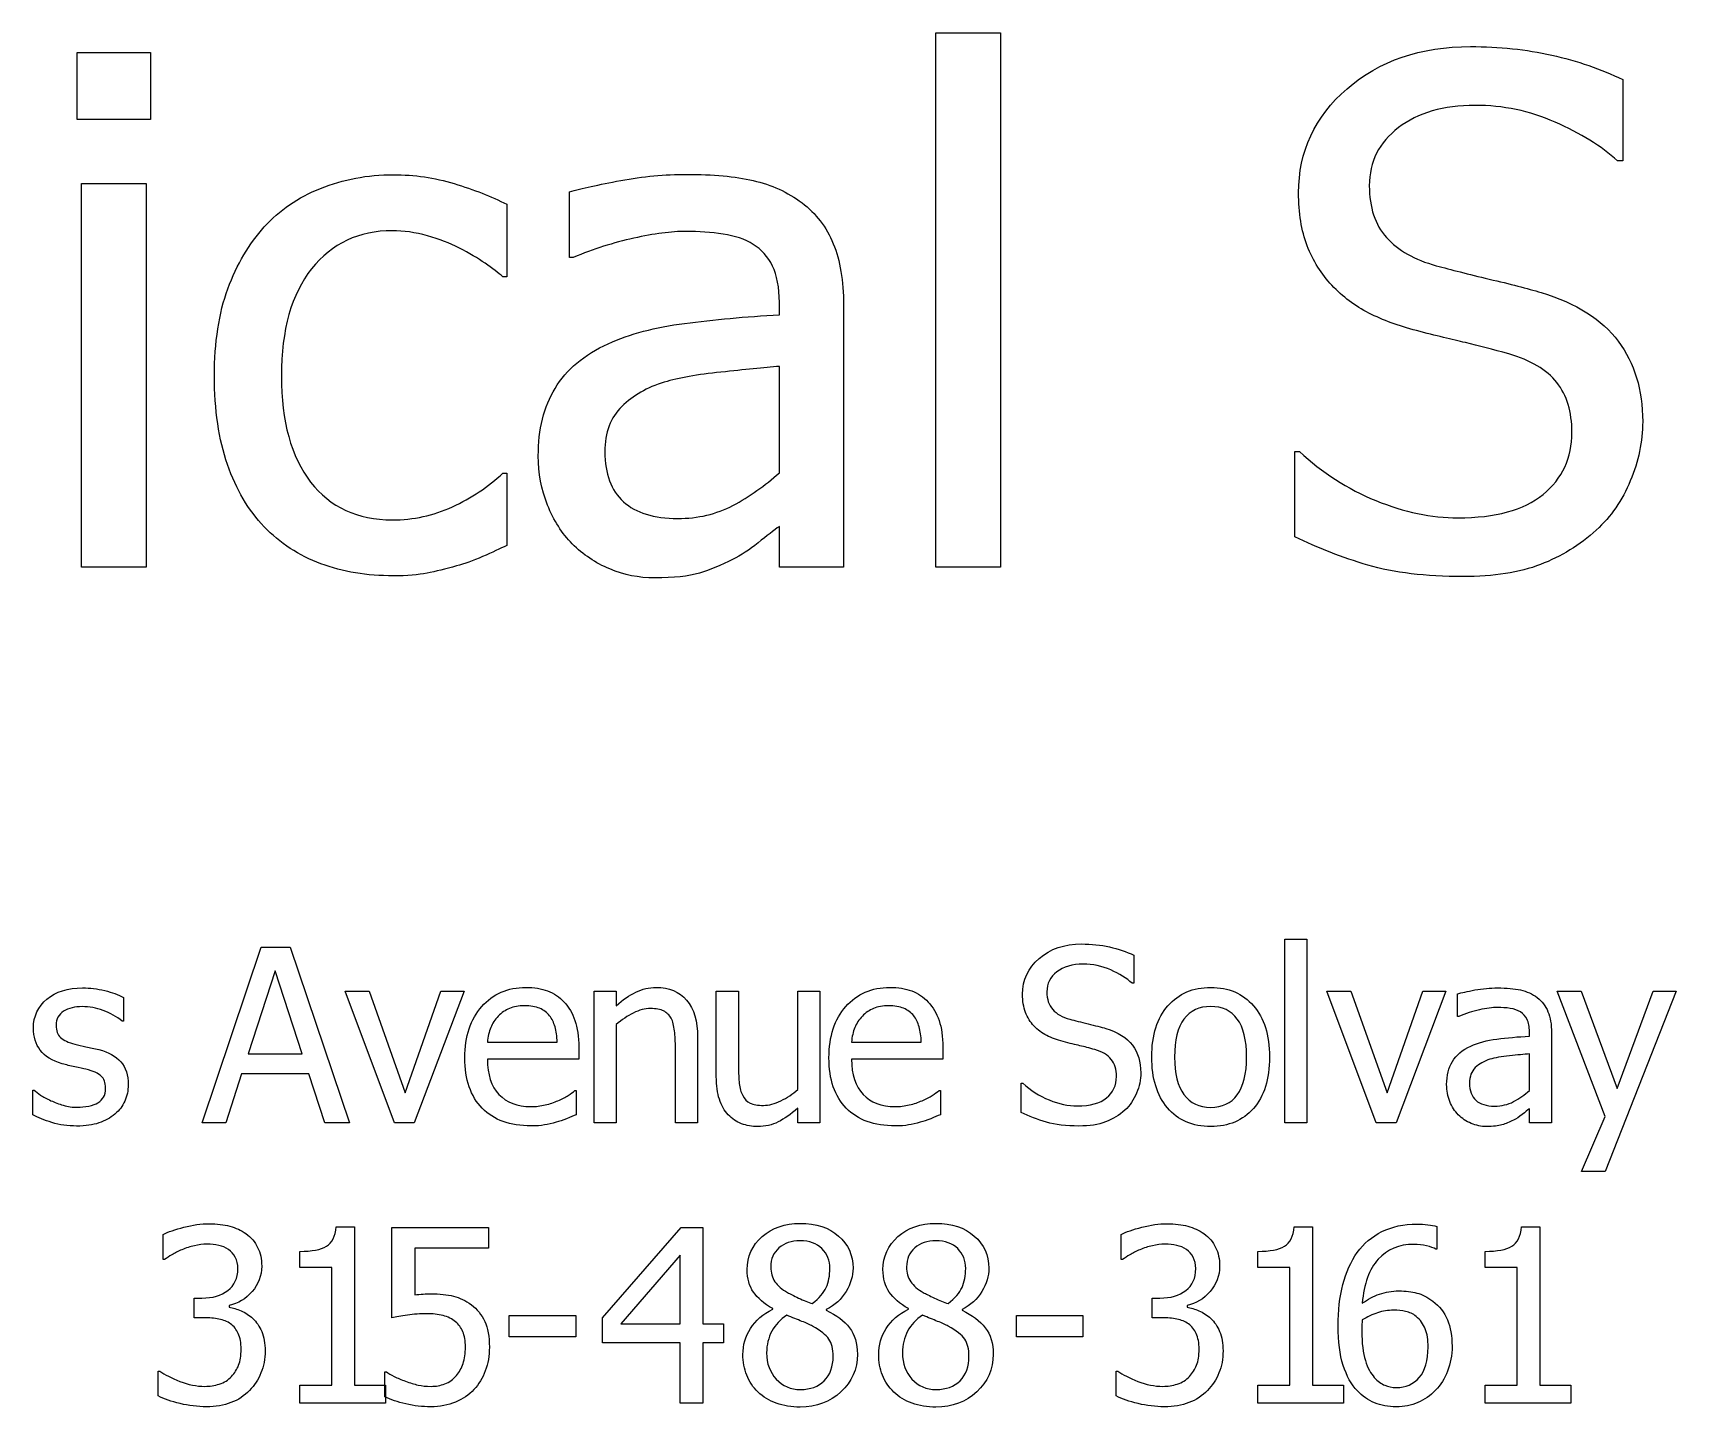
# Model space of a CAD drawing. Extents: x 0 to 436, y 0 to 122.
# Drawn here: x 181.9 to 256.7, y 0.9 to 63.5 of the extents above; entities that cross this region are included whole.
import ezdxf

# ---------------------------------------------------------------- set-up
doc = ezdxf.new("R2010")
doc.units = 0
doc.layers.get('0').update_dxf_attribs({"linetype": 'CONTINUOUS'})

msp = doc.modelspace()

# ---------------------------------------------------------------- linework, layer by layer
at = {"color": 1}
for points in [[(225.94475, 39.147454), (223.00725, 39.147454), (223.00725, 63.459953), (225.94475, 63.459953)], [(187.272871, 59.522453), (183.929121, 59.522453), (183.929121, 62.569328), (187.272871, 62.569328)], [(187.069751, 39.147454), (184.132251, 39.147454), (184.132251, 56.600579), (187.069751, 56.600579)], [(215.88225, 43.444329)], [(198.319751, 38.756829)], [(246.976, 38.725579)]]:
    msp.add_lwpolyline(points, close=True, dxfattribs=at)
for points in [[(254.257249, 61.334953), (254.257249, 57.631829), (254.022869, 57.631829)], [(206.507251, 53.241204), (206.335371, 53.241204), (206.335371, 56.225579)], [(203.476001, 55.663079), (203.476001, 52.366204), (203.304121, 52.366204)], [(215.88225, 50.631829), (215.88225, 51.194329)], [(218.80412, 51.084954), (218.80412, 39.147454), (215.88225, 39.147454), (215.88225, 41.006829)], [(215.88225, 43.444329), (215.88225, 48.288079)], [(239.33537, 40.538079), (239.33537, 44.413079), (239.55412, 44.413079)], [(203.304121, 43.428704), (203.476001, 43.428704), (203.476001, 40.131829)]]:
    msp.add_lwpolyline(points, dxfattribs=at)
at = {"color": 7}
for points in [[(189.616986, 13.870401), (192.31205, 21.864323), (193.622001, 21.864323), (196.317065, 13.870401), (195.195016, 13.870401), (194.470248, 16.10376), (191.415485, 16.10376), (190.690717, 13.870401)], [(239.88816, 13.870401), (238.878847, 13.870401), (238.878847, 22.224023), (239.88816, 22.224023)], [(194.174972, 17.011062), (192.940182, 20.779856), (191.710761, 17.011062)], [(201.534267, 19.867185), (199.274065, 13.870401), (198.366762, 13.870401), (196.122665, 19.867185), (197.212502, 19.867185), (198.85531, 15.239407), (200.482011, 19.867185)], [(246.209497, 19.867185), (243.949297, 13.870401), (243.041992, 13.870401), (240.797895, 19.867185), (241.887735, 19.867185), (243.530542, 15.239407), (245.157247, 19.867185)], [(256.685722, 19.867185), (253.459162, 11.658516), (252.380062, 11.658516), (253.453792, 14.160308), (251.274119, 19.867185), (252.363952, 19.867185), (254.001389, 15.42731), (255.633464, 19.867185)], [(237.143302, 16.866109)], [(238.18482, 16.866109)], [(250.012529, 15.34678)], [(183.909255, 13.725447)], [(204.591051, 13.730816)], [(221.157255, 13.730816)], [(229.513515, 13.725447)], [(213.345496, 3.869151), (212.395245, 3.869151), (212.395245, 1.120401), (211.364463, 1.120401), (211.364463, 3.869151), (207.831891, 3.869151), (207.831891, 4.996568), (211.407413, 9.114324), (212.395245, 9.114324), (212.395245, 4.728135), (213.345496, 4.728135)], [(189.84778, 8.351975)], [(233.434458, 8.351975)], [(211.364463, 4.728135), (211.364463, 7.852691), (208.6694, 4.728135)], [(218.182046, 7.251402)], [(224.359987, 7.251402)], [(206.621116, 4.132215), (203.593196, 4.132215), (203.593196, 5.103941), (206.621116, 5.103941)], [(229.695049, 4.132215), (226.66713, 4.132215), (226.66713, 5.103941), (229.695049, 5.103941)], [(202.689544, 3.665142)], [(218.332368, 3.246387)], [(224.510309, 3.246387)], [(245.401108, 3.67051)], [(246.490975, 3.713461)], [(216.829146, 0.937867)], [(223.007087, 0.937867)]]:
    msp.add_lwpolyline(points, close=True, dxfattribs=at)
for points in [[(232.015312, 21.493886), (232.015312, 20.221516), (231.934777, 20.221516)], [(186.035239, 19.577278), (186.035239, 18.498179), (185.981554, 18.498179)], [(208.459993, 18.347856), (208.459993, 13.870401), (207.450687, 13.870401), (207.450687, 19.867185), (208.459993, 19.867185), (208.459993, 19.201472)], [(213.014108, 15.974912), (213.014108, 19.867185), (214.023413, 19.867185), (214.023413, 16.452722)], [(216.718515, 15.389729), (216.718515, 19.867185), (217.72782, 19.867185), (217.727783, 13.870401)], [(246.791332, 18.712925), (246.732307, 18.712925), (246.732307, 19.738338)], [(250.012529, 17.81636), (250.012529, 18.009631)], [(251.016494, 17.972051), (251.016494, 13.870401), (250.012559, 13.870401), (250.012529, 14.50927)], [(202.59928, 17.53719), (205.772154, 17.53719)], [(206.754618, 17.311707), (206.754618, 16.764104), (202.59928, 16.764104)], [(212.164388, 13.870401), (211.155083, 13.870401), (211.155083, 17.284863)], [(212.164365, 17.762673), (212.164388, 13.870401)], [(219.16551, 17.53719), (222.338385, 17.53719)], [(223.320848, 17.311707), (223.320848, 16.764104), (219.16551, 16.764104)], [(250.012529, 15.34678), (250.012529, 17.011062)], [(181.917485, 14.2301), (181.917485, 15.362886), (181.97117, 15.362886)], [(206.582821, 15.336043), (206.641876, 15.336043), (206.641876, 14.235469)], [(223.149053, 15.336043), (223.208078, 15.336043), (223.208078, 14.235469)], [(226.888245, 14.348211), (226.888245, 15.679636), (226.96341, 15.679636)], [(217.727783, 13.870401), (216.718478, 13.870401), (216.718478, 14.536113)], [(195.715136, 9.141167), (196.547277, 9.141167), (196.547277, 1.936436), (197.964602, 1.936436), (197.964602, 1.120401)], [(198.255038, 4.996568), (198.255038, 9.114324), (202.641226, 9.114324), (202.641226, 8.17481), (199.291188, 8.17481), (199.291188, 6.048824)], [(239.301815, 9.141167), (240.133956, 9.141167), (240.133956, 1.936436), (241.55128, 1.936436), (241.55128, 1.120401)], [(245.798416, 9.151905), (245.798416, 8.126493), (245.750101, 8.126493)], [(249.646129, 9.141167), (250.47827, 9.141167), (250.47827, 1.936436), (251.895594, 1.936436), (251.895594, 1.120401)], [(187.909696, 7.65405), (187.845273, 7.65405), (187.845273, 8.786836)], [(231.496375, 7.65405), (231.43195, 7.65405), (231.43195, 8.786836)], [(197.964602, 1.120401), (194.06696, 1.120401), (194.06696, 1.936436), (195.516496, 1.936436), (195.516496, 7.294351), (194.06696, 7.294351), (194.06696, 8.024488)], [(241.55128, 1.120401), (237.653639, 1.120401), (237.653639, 1.936436), (239.103174, 1.936436), (239.103174, 7.294351), (237.653639, 7.294351), (237.653639, 8.024488)], [(251.895594, 1.120401), (247.997953, 1.120401), (247.997953, 1.936436), (249.447489, 1.936436), (249.447489, 7.294351), (247.997953, 7.294351), (247.997953, 8.024488)], [(189.713564, 5.007305), (189.257228, 5.007305), (189.257228, 5.898501), (189.611559, 5.898501)], [(190.851718, 5.560276), (190.851718, 5.485115)], [(215.578249, 5.388479), (215.578249, 5.420691)], [(218.015618, 5.377742), (218.015618, 5.34553)], [(221.756191, 5.388479), (221.756191, 5.420691)], [(224.193559, 5.377742), (224.193559, 5.34553)], [(233.300242, 5.007305), (232.843906, 5.007305), (232.843906, 5.898501), (233.198237, 5.898501)], [(234.438396, 5.560276), (234.438396, 5.485115)], [(187.625158, 1.447888), (187.625158, 2.580674), (187.700319, 2.580674)], [(197.92755, 1.410308), (197.92755, 2.543094), (198.002711, 2.543094)], [(231.211836, 1.447888), (231.211836, 2.580674), (231.286996, 2.580674)]]:
    msp.add_lwpolyline(points, dxfattribs=at)
at = {"color": 1}
for points in [[(241.71037, 60.913078), (243.179123, 62.194328), (245.054123, 62.834953), (247.33537, 62.834953)], [(247.33537, 62.834953), (248.637456, 62.834953), (249.866623, 62.704745), (251.022869, 62.444328)], [(251.022869, 62.444328), (252.189536, 62.183912), (253.267663, 61.81412), (254.257249, 61.334953)], [(239.50725, 56.178704), (239.50725, 58.06412), (240.241623, 59.642245), (241.71037, 60.913078)], [(247.5385, 60.163078), (246.101, 60.163078), (244.93954, 59.824537), (244.05412, 59.147453)], [(251.179119, 59.397453), (250.022873, 59.90787), (248.809333, 60.163078), (247.5385, 60.163078)], [(244.05412, 59.147453), (243.168706, 58.480787), (242.726, 57.600579), (242.726, 56.506829)], [(254.022869, 57.631829), (253.283289, 58.308912), (252.335373, 58.897453), (251.179119, 59.397453)], [(195.007251, 56.381829), (196.038497, 56.798495), (197.142664, 57.006829), (198.319751, 57.006829)], [(198.319751, 57.006829), (199.278084, 57.006829), (200.199957, 56.871412), (201.085371, 56.600579)], [(208.663501, 56.741204), (209.673914, 56.928704), (210.673914, 57.022454), (211.6635, 57.022454)], [(211.6635, 57.022454), (212.861414, 57.022454), (213.87183, 56.928704), (214.69475, 56.741204)], [(192.444751, 54.631829), (193.132251, 55.392245), (193.986418, 55.975579), (195.007251, 56.381829)], [(201.085371, 56.600579), (201.981204, 56.329745), (202.778081, 56.017245), (203.476001, 55.663079)], [(206.335371, 56.225579), (206.877037, 56.381829), (207.653081, 56.553704), (208.663501, 56.741204)], [(214.69475, 56.741204), (215.517664, 56.553704), (216.257247, 56.215162), (216.9135, 55.725579)], [(239.89787, 53.772454), (239.637456, 54.47037), (239.50725, 55.272454), (239.50725, 56.178704)], [(242.726, 56.506829), (242.726, 55.517245), (242.986416, 54.730787), (243.50725, 54.147454)], [(216.9135, 55.725579), (217.548914, 55.246412), (218.02287, 54.62662), (218.33537, 53.866204)], [(190.788501, 51.819329), (191.205168, 52.933912), (191.757251, 53.871412), (192.444751, 54.631829)], [(198.272871, 54.459954), (196.752037, 54.459954), (195.528081, 53.881829), (194.601001, 52.725579)], [(199.866621, 54.225579), (199.314541, 54.381829), (198.783291, 54.459954), (198.272871, 54.459954)], [(201.304121, 53.678704), (200.897874, 53.887037), (200.418707, 54.069329), (199.866621, 54.225579)], [(209.25725, 54.116204), (208.340584, 53.918287), (207.423917, 53.62662), (206.507251, 53.241204)], [(211.64787, 54.428704), (210.97079, 54.428704), (210.173917, 54.324537), (209.25725, 54.116204)], [(213.31975, 54.303704), (212.778084, 54.387037), (212.22079, 54.428704), (211.64787, 54.428704)], [(214.69475, 53.834954), (214.31975, 54.074537), (213.861417, 54.230787), (213.31975, 54.303704)], [(215.56975, 52.850579), (215.361417, 53.277662), (215.06975, 53.605787), (214.69475, 53.834954)], [(218.33537, 53.866204), (218.64787, 53.105787), (218.80412, 52.178704), (218.80412, 51.084954)], [(243.50725, 54.147454), (244.028083, 53.56412), (244.78329, 53.137037), (245.77287, 52.866204)], [(202.491621, 52.975579), (202.168707, 53.204745), (201.772874, 53.43912), (201.304121, 53.678704)], [(241.02287, 51.975579), (240.543703, 52.485995), (240.168703, 53.084954), (239.89787, 53.772454)], [(194.601001, 52.725579), (193.684334, 51.579745), (193.226001, 49.954745), (193.226001, 47.850579)], [(203.304121, 52.366204), (203.095787, 52.543287), (202.824954, 52.746412), (202.491621, 52.975579)], [(215.88225, 51.194329), (215.88225, 51.881829), (215.778084, 52.433912), (215.56975, 52.850579)], [(245.77287, 52.866204), (246.429123, 52.68912), (247.231206, 52.485995), (248.17912, 52.256829)], [(190.179121, 47.850579), (190.179121, 49.381829), (190.382248, 50.704745), (190.788501, 51.819329)], [(242.71037, 50.709954), (242.074956, 51.03287), (241.512456, 51.454745), (241.02287, 51.975579)], [(248.17912, 52.256829), (249.127039, 52.038079), (249.913499, 51.834954), (250.538499, 51.647454)], [(250.538499, 51.647454), (252.142666, 51.15787), (253.314539, 50.418287), (254.054119, 49.428704)], [(208.101001, 49.319329), (209.080167, 49.767245), (210.236417, 50.074537), (211.56975, 50.241204)], [(211.56975, 50.241204), (212.903084, 50.418287), (214.340584, 50.548495), (215.88225, 50.631829)], [(244.86662, 49.913079), (244.06454, 50.121412), (243.34579, 50.387037), (242.71037, 50.709954)], [(247.101, 49.366204), (246.507246, 49.50162), (245.762453, 49.683912), (244.86662, 49.913079)], [(249.069749, 48.850579), (248.350996, 49.058912), (247.694746, 49.230787), (247.101, 49.366204)], [(254.054119, 49.428704), (254.793706, 48.43912), (255.163499, 47.22037), (255.163499, 45.772454)], [(205.679121, 47.288079), (206.189541, 48.142245), (206.996834, 48.819329), (208.101001, 49.319329)], [(251.257249, 47.553704), (250.798916, 48.137037), (250.069749, 48.569329), (249.069749, 48.850579)], [(213.226, 48.022454), (212.1635, 47.918287), (211.304124, 47.767245), (210.64787, 47.569329)], [(215.88225, 48.288079), (215.18433, 48.225579), (214.298914, 48.137037), (213.226, 48.022454)], [(190.772871, 43.819329), (190.377038, 44.965162), (190.179121, 46.308912), (190.179121, 47.850579)], [(193.226001, 47.850579), (193.226001, 45.788079), (193.668708, 44.178704), (194.554121, 43.022454)], [(204.913501, 44.209954), (204.913501, 45.418287), (205.168707, 46.444329), (205.679121, 47.288079)], [(210.64787, 47.569329), (209.866624, 47.329745), (209.22079, 46.959954), (208.710371, 46.459954)], [(251.944749, 45.288079), (251.944749, 46.215162), (251.715583, 46.97037), (251.257249, 47.553704)], [(208.710371, 46.459954), (208.199957, 45.97037), (207.944751, 45.28287), (207.944751, 44.397454)], [(255.163499, 45.772454), (255.163499, 44.866204), (254.975999, 43.970371), (254.600999, 43.084954)], [(250.632249, 42.459954), (251.507249, 43.178704), (251.944749, 44.121412), (251.944749, 45.288079)], [(205.335371, 41.975579), (205.054124, 42.683912), (204.913501, 43.428704), (204.913501, 44.209954)], [(207.944751, 44.397454), (207.944751, 43.397454), (208.226001, 42.642246), (208.7885, 42.131829)], [(239.55412, 44.413079), (240.574953, 43.454746), (241.731203, 42.709954), (243.02287, 42.178704)], [(192.444751, 40.991204), (191.725998, 41.741204), (191.168704, 42.683912), (190.772871, 43.819329)], [(201.007251, 41.897454), (201.871831, 42.293287), (202.637454, 42.803704), (203.304121, 43.428704)], [(213.77287, 41.959954), (214.52287, 42.366204), (215.225997, 42.860996), (215.88225, 43.444329)], [(194.554121, 43.022454), (195.449954, 41.876621), (196.689537, 41.303704), (198.272871, 41.303704)], [(254.600999, 43.084954), (254.236413, 42.199537), (253.720786, 41.449537), (253.054119, 40.834954)], [(198.272871, 41.303704), (199.231204, 41.303704), (200.142664, 41.501621), (201.007251, 41.897454)], [(206.460371, 40.209954), (205.991624, 40.689121), (205.616624, 41.277662), (205.335371, 41.975579)], [(208.7885, 42.131829), (209.351, 41.621412), (210.173917, 41.366204), (211.25725, 41.366204)], [(211.25725, 41.366204), (212.18433, 41.366204), (213.02287, 41.564121), (213.77287, 41.959954)], [(243.02287, 42.178704), (244.314536, 41.657871), (245.55933, 41.397454), (246.75725, 41.397454)], [(246.75725, 41.397454), (248.465583, 41.397454), (249.757249, 41.751621), (250.632249, 42.459954)], [(195.022871, 39.303704), (194.022871, 39.678704), (193.163498, 40.241204), (192.444751, 40.991204)], [(215.88225, 41.006829), (215.642664, 40.829746), (215.319747, 40.579746), (214.9135, 40.256829)], [(242.6635, 39.241204), (241.486413, 39.595371), (240.377036, 40.027662), (239.33537, 40.538079)], [(253.054119, 40.834954), (252.304119, 40.157871), (251.455163, 39.637037), (250.507249, 39.272454)], [(202.382251, 39.631829), (201.944751, 39.444329), (201.548917, 39.303704), (201.194751, 39.209954)], [(203.476001, 40.131829), (203.184334, 39.996412), (202.819751, 39.829746), (202.382251, 39.631829)], [(208.163501, 39.069329), (207.517667, 39.340162), (206.949957, 39.720371), (206.460371, 40.209954)], [(214.9135, 40.256829), (214.517667, 39.944329), (214.13225, 39.694329), (213.75725, 39.506829)], [(198.319751, 38.756829), (197.121831, 38.756829), (196.022871, 38.939121), (195.022871, 39.303704)], [(199.851001, 38.881829), (199.455167, 38.798496), (198.944751, 38.756829), (198.319751, 38.756829)], [(201.194751, 39.209954), (200.694751, 39.064121), (200.246834, 38.954746), (199.851001, 38.881829)], [(210.21037, 38.663079), (209.491624, 38.663079), (208.809334, 38.798496), (208.163501, 39.069329)], [(212.24162, 38.881829), (211.762454, 38.735996), (211.08537, 38.663079), (210.21037, 38.663079)], [(213.75725, 39.506829), (213.236417, 39.235996), (212.731207, 39.027662), (212.24162, 38.881829)], [(246.976, 38.725579), (245.2885, 38.725579), (243.851, 38.897454), (242.6635, 39.241204)], [(250.507249, 39.272454), (249.569749, 38.907871), (248.392666, 38.725579), (246.976, 38.725579)]]:
    msp.add_open_spline(points, degree=3, dxfattribs=at)
at = {"color": 7}
for points in [[(227.704283, 21.348933), (228.208938, 21.789163), (228.853175, 22.009277), (229.636995, 22.009277)], [(229.636995, 22.009277), (230.084385, 22.009277), (230.50672, 21.964539), (230.904, 21.875061)], [(230.904, 21.875061), (231.30486, 21.785584), (231.675297, 21.658525), (232.015312, 21.493886)], [(226.9473, 19.722231), (226.9473, 20.370049), (227.199628, 20.912283), (227.704283, 21.348933)], [(229.70679, 21.091238), (229.212875, 21.091238), (228.813805, 20.974917), (228.50958, 20.742275)], [(230.957685, 20.828174), (230.560405, 21.00355), (230.14344, 21.091238), (229.70679, 21.091238)], [(228.50958, 20.742275), (228.205355, 20.513213), (228.053243, 20.210779), (228.053243, 19.834973)], [(231.934777, 20.221516), (231.680662, 20.454158), (231.354965, 20.656377), (230.957685, 20.828174)], [(181.944327, 18.181428), (181.944327, 18.721873), (182.148335, 19.162102), (182.556353, 19.502117)], [(182.556353, 19.502117), (182.96437, 19.842131), (183.506604, 20.012139), (184.183054, 20.012139)], [(184.183054, 20.012139), (184.515911, 20.012139), (184.850557, 19.970979), (185.186992, 19.88866)], [(185.186992, 19.88866), (185.523428, 19.80634), (185.806177, 19.702546), (186.035239, 19.577278)], [(202.341586, 19.163892), (202.853397, 19.743706), (203.522689, 20.033613), (204.349462, 20.033613)], [(204.349462, 20.033613), (204.721688, 20.033613), (205.050965, 19.979927), (205.337293, 19.872554)], [(205.337293, 19.872554), (205.623621, 19.765181), (205.874158, 19.596963), (206.088904, 19.3679)], [(208.459993, 19.201472), (208.760638, 19.469905), (209.057703, 19.675703), (209.35119, 19.818867)], [(209.35119, 19.818867), (209.644675, 19.962031), (209.954268, 20.033613), (210.279968, 20.033613)], [(210.279968, 20.033613), (210.870518, 20.033613), (211.33222, 19.838552), (211.665075, 19.44843)], [(211.665075, 19.44843), (211.997935, 19.061887), (212.164365, 18.499968), (212.164365, 17.762673)], [(218.907818, 19.163892), (219.419628, 19.743706), (220.08892, 20.033613), (220.915695, 20.033613)], [(220.915695, 20.033613), (221.28792, 20.033613), (221.617198, 19.979927), (221.903528, 19.872554)], [(221.903528, 19.872554), (222.189853, 19.765181), (222.44039, 19.596963), (222.65514, 19.3679)], [(227.08152, 18.895459), (226.99204, 19.135259), (226.9473, 19.41085), (226.9473, 19.722231)], [(228.053243, 19.834973), (228.053243, 19.494959), (228.14272, 19.224736), (228.321675, 19.024307)], [(233.562412, 19.201472), (234.056327, 19.756233), (234.705935, 20.033613), (235.511235, 20.033613)], [(235.511235, 20.033613), (236.32011, 20.033613), (236.967927, 19.756233), (237.454687, 19.201472)], [(246.732307, 19.738338), (246.918422, 19.792024), (247.185067, 19.851079), (247.532242, 19.915503)], [(247.532242, 19.915503), (247.879412, 19.979927), (248.223005, 20.012139), (248.56302, 20.012139)], [(248.56302, 20.012139), (248.974614, 20.012139), (249.321787, 19.979927), (249.604537, 19.915503)], [(249.604537, 19.915503), (249.887287, 19.851079), (250.141404, 19.734759), (250.366889, 19.566541)], [(250.366889, 19.566541), (250.585214, 19.401902), (250.748062, 19.188946), (250.855432, 18.927671)], [(183.318703, 18.949146), (183.089641, 18.809561), (182.975109, 18.598394), (182.975109, 18.315645)], [(184.161582, 19.158523), (183.828725, 19.158523), (183.547766, 19.088731), (183.318703, 18.949146)], [(185.117202, 18.981357), (184.802241, 19.099468), (184.483701, 19.158523), (184.161582, 19.158523)], [(185.981554, 18.498179), (185.723859, 18.702188), (185.435742, 18.863247), (185.117202, 18.981357)], [(201.573868, 16.833897), (201.573868, 17.810991), (201.829774, 18.587656), (202.341586, 19.163892)], [(203.093197, 18.729031), (202.942875, 18.57155), (202.828343, 18.396174), (202.749603, 18.202903)], [(203.603218, 19.077993), (203.417105, 18.999253), (203.247098, 18.882932), (203.093197, 18.729031)], [(204.290406, 19.201472), (204.021973, 19.201472), (203.792911, 19.160313), (203.603218, 19.077993)], [(204.972225, 19.083362), (204.789691, 19.162102), (204.562418, 19.201472), (204.290406, 19.201472)], [(205.42856, 18.739768), (205.31045, 18.89009), (205.158338, 19.004622), (204.972225, 19.083362)], [(205.675519, 18.240483), (205.618253, 18.437334), (205.535934, 18.603762), (205.42856, 18.739768)], [(206.088904, 19.3679), (206.303651, 19.138838), (206.46829, 18.857878), (206.582821, 18.525022)], [(209.23845, 18.868616), (208.973595, 18.736189), (208.71411, 18.562603), (208.459993, 18.347856)], [(210.016905, 19.072625), (209.766365, 19.072625), (209.50688, 19.004622), (209.23845, 18.868616)], [(210.618195, 18.959883), (210.47145, 19.035044), (210.27102, 19.072625), (210.016905, 19.072625)], [(210.961785, 18.627026), (210.879465, 18.777349), (210.764935, 18.888301), (210.618195, 18.959883)], [(218.140103, 16.833897), (218.140103, 17.810991), (218.396008, 18.587656), (218.907818, 19.163892)], [(219.65943, 18.729031), (219.509105, 18.57155), (219.394573, 18.396174), (219.315833, 18.202903)], [(220.169453, 19.077993), (219.983338, 18.999253), (219.81333, 18.882932), (219.65943, 18.729031)], [(220.85664, 19.201472), (220.588205, 19.201472), (220.359143, 19.160313), (220.169453, 19.077993)], [(221.538458, 19.083362), (221.355923, 19.162102), (221.12865, 19.201472), (220.85664, 19.201472)], [(221.994795, 18.739768), (221.876685, 18.89009), (221.724573, 19.004622), (221.538458, 19.083362)], [(222.241748, 18.240483), (222.184483, 18.437334), (222.102165, 18.603762), (221.994795, 18.739768)], [(222.65514, 19.3679), (222.869885, 19.138838), (223.034523, 18.857878), (223.149053, 18.525022)], [(227.468063, 18.278064), (227.303423, 18.45344), (227.174575, 18.659238), (227.08152, 18.895459)], [(228.321675, 19.024307), (228.50063, 18.823877), (228.760115, 18.677134), (229.10013, 18.584077)], [(232.82691, 16.866109), (232.82691, 17.868257), (233.072077, 18.646711), (233.562412, 19.201472)], [(235.511235, 19.163892), (234.985105, 19.163892), (234.578877, 18.974199), (234.292552, 18.594815)], [(236.719177, 18.594815), (236.436432, 18.974199), (236.033785, 19.163892), (235.511235, 19.163892)], [(237.454687, 19.201472), (237.941442, 18.650291), (238.18482, 17.871836), (238.18482, 16.866109)], [(247.73622, 19.01357), (247.42126, 18.945567), (247.106297, 18.845352), (246.791332, 18.712925)], [(248.55762, 19.120943), (248.32498, 19.120943), (248.05118, 19.085152), (247.73622, 19.01357)], [(249.132067, 19.077993), (248.945952, 19.106626), (248.75447, 19.120943), (248.55762, 19.120943)], [(249.604507, 18.916934), (249.475662, 18.999253), (249.318182, 19.052939), (249.132067, 19.077993)], [(249.905152, 18.578709), (249.833572, 18.725452), (249.733357, 18.838193), (249.604507, 18.916934)], [(250.855432, 18.927671), (250.962807, 18.666397), (251.016494, 18.347857), (251.016494, 17.972051)], [(182.255708, 17.172122), (182.04812, 17.451292), (181.944327, 17.787727), (181.944327, 18.181428)], [(182.975109, 18.315645), (182.975109, 18.065107), (183.043112, 17.877205), (183.179118, 17.751936)], [(202.749603, 18.202903), (202.670863, 18.013211), (202.620755, 17.791306), (202.59928, 17.53719)], [(205.772154, 17.53719), (205.764994, 17.809202), (205.732782, 18.043633), (205.675519, 18.240483)], [(206.582821, 18.525022), (206.697352, 18.195745), (206.754618, 17.791306), (206.754618, 17.311707)], [(211.112108, 18.052581), (211.087058, 18.29238), (211.03695, 18.483862), (210.961785, 18.627026)], [(211.155083, 17.284863), (211.155083, 17.560454), (211.140758, 17.81636), (211.112108, 18.052581)], [(219.315833, 18.202903), (219.237093, 18.013211), (219.186985, 17.791306), (219.16551, 17.53719)], [(222.338385, 17.53719), (222.331235, 17.809202), (222.299023, 18.043633), (222.241748, 18.240483)], [(223.149053, 18.525022), (223.263583, 18.195745), (223.320848, 17.791306), (223.320848, 17.311707)], [(228.047873, 17.843203), (227.829548, 17.954155), (227.636278, 18.099109), (227.468063, 18.278064)], [(229.10013, 18.584077), (229.325615, 18.523232), (229.601205, 18.45344), (229.9269, 18.3747)], [(229.9269, 18.3747), (230.2526, 18.299539), (230.522822, 18.229746), (230.737567, 18.165322)], [(230.737567, 18.165322), (231.288752, 17.997105), (231.691402, 17.742988), (231.945517, 17.402974)], [(234.292552, 18.594815), (234.009802, 18.219009), (233.868427, 17.642774), (233.868427, 16.866109)], [(237.143302, 16.866109), (237.143302, 17.642774), (237.001927, 18.219009), (236.719177, 18.594815)], [(250.012529, 18.009631), (250.012529, 18.245852), (249.976737, 18.435545), (249.905152, 18.578709)], [(183.179118, 17.751936), (183.315124, 17.630247), (183.533449, 17.530032), (183.834093, 17.451292)], [(183.834093, 17.451292), (183.984416, 17.411922), (184.150844, 17.372551), (184.333378, 17.333181)], [(184.333378, 17.333181), (184.519492, 17.29739), (184.714553, 17.254441), (184.918561, 17.204334)], [(184.918561, 17.204334), (185.36237, 17.093381), (185.695226, 16.909058), (185.917131, 16.651362)], [(228.788752, 17.569402), (228.513158, 17.640984), (228.266198, 17.732251), (228.047873, 17.843203)], [(229.556467, 17.381499), (229.352457, 17.428028), (229.096552, 17.490662), (228.788752, 17.569402)], [(230.232915, 17.204334), (229.98596, 17.275916), (229.760477, 17.334971), (229.556467, 17.381499)], [(230.984527, 16.758735), (230.827047, 16.959165), (230.57651, 17.107698), (230.232915, 17.204334)], [(231.945517, 17.402974), (232.199632, 17.062959), (232.32669, 16.644204), (232.32669, 16.146709)], [(246.506797, 16.667468), (246.682172, 16.960955), (246.959552, 17.193596), (247.338937, 17.365393)], [(247.338937, 17.365393), (247.675372, 17.519295), (248.072652, 17.624878), (248.530777, 17.682144)], [(248.530777, 17.682144), (248.988902, 17.742988), (249.482819, 17.787727), (250.012529, 17.81636)], [(183.254277, 16.560095), (182.796152, 16.692522), (182.463296, 16.896531), (182.255708, 17.172122)], [(183.828723, 16.42051), (183.621135, 16.463459), (183.429653, 16.509988), (183.254277, 16.560095)], [(185.917131, 16.651362), (186.142614, 16.393667), (186.255356, 16.042915), (186.255356, 15.599107)], [(202.36306, 14.536113), (201.836932, 15.076558), (201.573868, 15.842485), (201.573868, 16.833897)], [(202.59928, 16.764104), (202.59928, 16.066179), (202.774656, 15.532893), (203.125408, 15.164246)], [(214.023413, 16.452722), (214.023413, 16.134182), (214.034163, 15.869329), (214.055663, 15.658162)], [(218.92929, 14.536113), (218.403165, 15.076558), (218.140103, 15.842485), (218.140103, 16.833897)], [(219.16551, 16.764104), (219.16551, 16.066179), (219.340888, 15.532893), (219.691643, 15.164246)], [(231.220747, 15.980281), (231.220747, 16.298821), (231.142007, 16.558306), (230.984527, 16.758735)], [(233.54094, 14.552219), (233.06492, 15.121297), (232.82691, 15.892593), (232.82691, 16.866109)], [(233.868427, 16.866109), (233.868427, 16.114497), (234.009802, 15.543631), (234.292552, 15.153508)], [(236.713807, 15.142771), (237.000137, 15.525735), (237.143302, 16.100181), (237.143302, 16.866109)], [(238.18482, 16.866109), (238.18482, 15.856802), (237.941442, 15.076558), (237.454687, 14.525376)], [(246.243735, 15.609844), (246.243735, 16.02502), (246.331422, 16.377561), (246.506797, 16.667468)], [(248.21403, 16.764104), (247.945595, 16.681785), (247.72369, 16.554727), (247.548315, 16.38293)], [(249.099854, 16.919795), (248.734785, 16.884004), (248.43951, 16.832107), (248.21403, 16.764104)], [(250.012529, 17.011062), (249.772729, 16.989588), (249.468504, 16.959165), (249.099854, 16.919795)], [(184.333377, 16.307769), (184.204529, 16.339981), (184.036311, 16.377561), (183.828723, 16.42051)], [(185.025933, 16.001756), (184.897085, 16.123445), (184.666233, 16.225449), (184.333377, 16.307769)], [(185.224573, 15.459522), (185.224573, 15.699321), (185.15836, 15.880066), (185.025933, 16.001756)], [(213.15369, 14.944131), (213.060635, 15.22688), (213.014108, 15.570474), (213.014108, 15.974912)], [(230.76978, 15.008555), (231.070425, 15.255513), (231.220747, 15.579422), (231.220747, 15.980281)], [(232.32669, 16.146709), (232.32669, 15.835327), (232.262267, 15.527525), (232.133422, 15.223301)], [(247.548315, 16.38293), (247.37294, 16.214712), (247.285252, 15.978491), (247.285252, 15.674268)], [(181.97117, 15.362886), (182.057068, 15.294883), (182.157283, 15.219722), (182.271814, 15.137403)], [(182.271814, 15.137403), (182.389925, 15.055083), (182.545616, 14.969185), (182.738887, 14.879707)], [(184.870242, 14.777703), (184.99551, 14.860022), (185.084988, 14.94771), (185.138675, 15.040767)], [(185.138675, 15.040767), (185.19594, 15.133823), (185.224573, 15.273408), (185.224573, 15.459522)], [(186.255356, 15.599107), (186.255356, 15.341411), (186.203459, 15.096243), (186.099665, 14.863601)], [(203.125408, 15.164246), (203.47616, 14.795598), (203.961129, 14.611275), (204.580313, 14.611275)], [(205.809735, 14.879707), (205.992269, 14.962027), (206.14617, 15.040767), (206.271439, 15.115928)], [(206.271439, 15.115928), (206.396707, 15.194668), (206.500501, 15.26804), (206.582821, 15.336043)], [(214.055663, 15.658162), (214.080713, 15.450574), (214.1344, 15.26804), (214.216725, 15.110559)], [(214.216725, 15.110559), (214.29904, 14.956658), (214.40999, 14.843916), (214.549575, 14.772334)], [(215.950793, 14.874339), (216.229963, 15.013924), (216.48587, 15.18572), (216.718515, 15.389729)], [(219.691643, 15.164246), (220.042393, 14.795598), (220.52736, 14.611275), (221.146545, 14.611275)], [(222.375968, 14.879707), (222.558503, 14.962027), (222.712403, 15.040767), (222.837668, 15.115928)], [(222.837668, 15.115928), (222.962938, 15.194668), (223.066733, 15.26804), (223.149053, 15.336043)], [(226.96341, 15.679636), (227.31416, 15.350359), (227.71144, 15.094453), (228.15525, 14.911919)], [(229.438357, 14.643486), (230.025327, 14.643486), (230.469135, 14.765176), (230.76978, 15.008555)], [(232.133422, 15.223301), (232.008152, 14.919077), (231.830985, 14.661382), (231.60192, 14.450215)], [(234.292552, 15.153508), (234.578877, 14.766966), (234.985105, 14.573694), (235.511235, 14.573694)], [(235.511235, 14.573694), (236.030205, 14.573694), (236.431062, 14.763386), (236.713807, 15.142771)], [(246.388687, 14.842127), (246.292052, 15.085506), (246.243735, 15.341411), (246.243735, 15.609844)], [(247.285252, 15.674268), (247.285252, 15.330674), (247.381887, 15.071189), (247.575157, 14.895813)], [(249.287759, 14.836758), (249.545454, 14.976343), (249.787044, 15.14635), (250.012529, 15.34678)], [(182.781837, 13.886507), (182.434665, 13.99388), (182.146547, 14.108411), (181.917485, 14.2301)], [(182.738887, 14.879707), (182.910684, 14.800967), (183.098586, 14.731175), (183.302595, 14.67033)], [(183.302595, 14.67033), (183.510183, 14.609485), (183.724929, 14.579063), (183.946833, 14.579063)], [(183.946833, 14.579063), (184.107893, 14.579063), (184.27969, 14.596958), (184.462224, 14.632749)], [(184.462224, 14.632749), (184.644758, 14.672119), (184.780764, 14.720437), (184.870242, 14.777703)], [(185.654067, 14.27305), (185.439321, 14.094094), (185.195942, 13.958089), (184.92393, 13.865032)], [(186.099665, 14.863601), (185.99945, 14.634539), (185.850917, 14.437688), (185.654067, 14.27305)], [(204.591051, 13.730816), (203.635431, 13.730816), (202.892767, 13.999248), (202.36306, 14.536113)], [(204.580313, 14.611275), (204.802218, 14.611275), (205.018753, 14.636328), (205.22992, 14.686436)], [(205.22992, 14.686436), (205.444666, 14.736543), (205.637938, 14.800967), (205.809735, 14.879707)], [(206.641876, 14.235469), (206.523766, 14.188941), (206.377023, 14.129885), (206.201647, 14.058303)], [(213.556343, 14.240838), (213.384543, 14.426951), (213.250325, 14.661382), (213.15369, 14.944131)], [(214.157633, 13.83282), (213.928568, 13.918718), (213.728138, 14.054724), (213.556343, 14.240838)], [(214.549575, 14.772334), (214.69274, 14.700752), (214.89675, 14.664961), (215.161605, 14.664961)], [(215.161605, 14.664961), (215.40856, 14.664961), (215.671623, 14.734754), (215.950793, 14.874339)], [(216.718478, 14.536113), (216.407093, 14.264102), (216.111815, 14.056514), (215.832645, 13.91335)], [(221.157285, 13.730816), (220.201665, 13.730816), (219.459, 13.999248), (218.92929, 14.536113)], [(221.146545, 14.611275), (221.36845, 14.611275), (221.584985, 14.636328), (221.79615, 14.686436)], [(221.79615, 14.686436), (222.0109, 14.736543), (222.204173, 14.800967), (222.375968, 14.879707)], [(223.208078, 14.235469), (223.089968, 14.188941), (222.943225, 14.129885), (222.76785, 14.058303)], [(228.03177, 13.902613), (227.62733, 14.024302), (227.246155, 14.172835), (226.888245, 14.348211)], [(228.15525, 14.911919), (228.599055, 14.732964), (229.026757, 14.643486), (229.438357, 14.643486)], [(231.60192, 14.450215), (231.344225, 14.217573), (231.05253, 14.038618), (230.726835, 13.91335)], [(235.511235, 13.703972), (234.677305, 13.703972), (234.02054, 13.986721), (233.54094, 14.552219)], [(237.454687, 14.525376), (236.967927, 13.977774), (236.32011, 13.703972), (235.511235, 13.703972)], [(246.77523, 14.235469), (246.61417, 14.400108), (246.485322, 14.602327), (246.388687, 14.842127)], [(247.36041, 13.843557), (247.138505, 13.936614), (246.943445, 14.067251), (246.77523, 14.235469)], [(247.575157, 14.895813), (247.768427, 14.720437), (248.051177, 14.632749), (248.423407, 14.632749)], [(248.423407, 14.632749), (248.741947, 14.632749), (249.030064, 14.700752), (249.287759, 14.836758)], [(249.679672, 14.251575), (249.543667, 14.144202), (249.411239, 14.058303), (249.282389, 13.99388)], [(250.012529, 14.50927), (249.930209, 14.448425), (249.819257, 14.362527), (249.679672, 14.251575)], [(183.909255, 13.725447), (183.508395, 13.725447), (183.132589, 13.779134), (182.781837, 13.886507)], [(184.92393, 13.865032), (184.655497, 13.771975), (184.317272, 13.725447), (183.909255, 13.725447)], [(205.192339, 13.773765), (205.034859, 13.745132), (204.83443, 13.730816), (204.591051, 13.730816)], [(205.729205, 13.897244), (205.532355, 13.843557), (205.353399, 13.802398), (205.192339, 13.773765)], [(206.201647, 14.058303), (206.026271, 13.990301), (205.86879, 13.936614), (205.729205, 13.897244)], [(214.898505, 13.703972), (214.63723, 13.703972), (214.390273, 13.746922), (214.157633, 13.83282)], [(215.832645, 13.91335), (215.553475, 13.773765), (215.242095, 13.703972), (214.898505, 13.703972)], [(221.758545, 13.773765), (221.60106, 13.745132), (221.40063, 13.730816), (221.157255, 13.730816)], [(222.29541, 13.897244), (222.098555, 13.843557), (221.9196, 13.802398), (221.758545, 13.773765)], [(222.76785, 14.058303), (222.592475, 13.990301), (222.434995, 13.936614), (222.29541, 13.897244)], [(229.513515, 13.725447), (228.9337, 13.725447), (228.439785, 13.784502), (228.03177, 13.902613)], [(230.726835, 13.91335), (230.404715, 13.788081), (230.000275, 13.725447), (229.513515, 13.725447)], [(248.063707, 13.703972), (247.816747, 13.703972), (247.582315, 13.750501), (247.36041, 13.843557)], [(248.761627, 13.779134), (248.596992, 13.729026), (248.364352, 13.703972), (248.063707, 13.703972)], [(249.282389, 13.99388), (249.103434, 13.900823), (248.929847, 13.829241), (248.761627, 13.779134)], [(187.845273, 8.786836), (188.077914, 8.912105), (188.392875, 9.024846), (188.790155, 9.125061)], [(188.790155, 9.125061), (189.191015, 9.228855), (189.572189, 9.280752), (189.933678, 9.280752)], [(189.933678, 9.280752), (190.295167, 9.280752), (190.610128, 9.243172), (190.878561, 9.16801)], [(190.878561, 9.16801), (191.150573, 9.096428), (191.395741, 8.983687), (191.614066, 8.829786)], [(195.274907, 8.25534), (195.536181, 8.41282), (195.682924, 8.708096), (195.715136, 9.141167)], [(215.100439, 8.695569), (215.554985, 9.096428), (216.131221, 9.296858), (216.829146, 9.296858)], [(216.829146, 9.296858), (217.555703, 9.296858), (218.137307, 9.105376), (218.573958, 8.722413)], [(221.27838, 8.695569), (221.732926, 9.096428), (222.309162, 9.296858), (223.007087, 9.296858)], [(223.007087, 9.296858), (223.733644, 9.296858), (224.315248, 9.105376), (224.751899, 8.722413)], [(231.43195, 8.786836), (231.664592, 8.912105), (231.979553, 9.024846), (232.376833, 9.125061)], [(232.376833, 9.125061), (232.777692, 9.228855), (233.158867, 9.280752), (233.520356, 9.280752)], [(233.520356, 9.280752), (233.881845, 9.280752), (234.196806, 9.243172), (234.465239, 9.16801)], [(234.465239, 9.16801), (234.737251, 9.096428), (234.982419, 8.983687), (235.200744, 8.829786)], [(238.861585, 8.25534), (239.12286, 8.41282), (239.269603, 8.708096), (239.301815, 9.141167)], [(243.301993, 8.921052), (243.760118, 9.150115), (244.289825, 9.264646), (244.891114, 9.264646)], [(244.891114, 9.264646), (245.070069, 9.264646), (245.236497, 9.255699), (245.390399, 9.237804)], [(245.390399, 9.237804), (245.5443, 9.219909), (245.680306, 9.191276), (245.798416, 9.151905)], [(249.2059, 8.25534), (249.467174, 8.41282), (249.613917, 8.708096), (249.646129, 9.141167)], [(189.267965, 8.282183), (189.074694, 8.235654), (188.885002, 8.174809), (188.698888, 8.099648)], [(189.84778, 8.351975), (189.654508, 8.351975), (189.461237, 8.328711), (189.267965, 8.282183)], [(190.373908, 8.298289), (190.209269, 8.33408), (190.033893, 8.351975), (189.84778, 8.351975)], [(190.824874, 8.105017), (190.688869, 8.198074), (190.538546, 8.262498), (190.373908, 8.298289)], [(191.614066, 8.829786), (191.850287, 8.657988), (192.027453, 8.4504), (192.145563, 8.207021)], [(194.06696, 8.024488), (194.614562, 8.024488), (195.017211, 8.101438), (195.274907, 8.25534)], [(214.418621, 7.192346), (214.418621, 7.793635), (214.645894, 8.29471), (215.100439, 8.695569)], [(216.823777, 8.507666), (216.433655, 8.507666), (216.113325, 8.400293), (215.862788, 8.185547)], [(217.822346, 8.147967), (217.582546, 8.387766), (217.24969, 8.507666), (216.823777, 8.507666)], [(218.573958, 8.722413), (219.014187, 8.343028), (219.234302, 7.85627), (219.234302, 7.262139)], [(220.596562, 7.192346), (220.596562, 7.793635), (220.823835, 8.29471), (221.27838, 8.695569)], [(223.001718, 8.507666), (222.611596, 8.507666), (222.291266, 8.400293), (222.040729, 8.185547)], [(224.000287, 8.147967), (223.760487, 8.387766), (223.427631, 8.507666), (223.001718, 8.507666)], [(224.751899, 8.722413), (225.192128, 8.343028), (225.412243, 7.85627), (225.412243, 7.262139)], [(232.854645, 8.282183), (232.661373, 8.235654), (232.471681, 8.174809), (232.285567, 8.099648)], [(233.434459, 8.351975), (233.241188, 8.351975), (233.047916, 8.328711), (232.854645, 8.282183)], [(233.960586, 8.298289), (233.795947, 8.33408), (233.620571, 8.351975), (233.434458, 8.351975)], [(234.411553, 8.105017), (234.275547, 8.198074), (234.125224, 8.262498), (233.960586, 8.298289)], [(235.200744, 8.829786), (235.436965, 8.657988), (235.614131, 8.4504), (235.732241, 8.207021)], [(237.653639, 8.024488), (238.201242, 8.024488), (238.60389, 8.101438), (238.861585, 8.25534)], [(242.179944, 7.97617), (242.469852, 8.380608), (242.843868, 8.695569), (243.301993, 8.921052)], [(244.746163, 8.341239), (244.08045, 8.341239), (243.541795, 8.115756), (243.130199, 7.664789)], [(245.331346, 8.271446), (245.148812, 8.317975), (244.953751, 8.341239), (244.746163, 8.341239)], [(245.750101, 8.126493), (245.653466, 8.180179), (245.513881, 8.228497), (245.331346, 8.271446)], [(247.997953, 8.024488), (248.545556, 8.024488), (248.948204, 8.101438), (249.2059, 8.25534)], [(188.247921, 7.874165), (188.122653, 7.795425), (188.009911, 7.722053), (187.909696, 7.65405)], [(188.698888, 8.099648), (188.527091, 8.028066), (188.376769, 7.952905), (188.247921, 7.874165)], [(191.125519, 7.756055), (191.046779, 7.902798), (190.946564, 8.019119), (190.824874, 8.105017)], [(191.243629, 7.240664), (191.243629, 7.441094), (191.204259, 7.612891), (191.125519, 7.756055)], [(192.145563, 8.207021), (192.267252, 7.963643), (192.328097, 7.679104), (192.328097, 7.353406)], [(215.862788, 8.185547), (215.61583, 7.970801), (215.492351, 7.680894), (215.492351, 7.315825)], [(218.182046, 7.251402), (218.182046, 7.609312), (218.062146, 7.908167), (217.822346, 8.147967)], [(222.040729, 8.185547), (221.793771, 7.970801), (221.670292, 7.680894), (221.670292, 7.315825)], [(224.359987, 7.251402), (224.359987, 7.609312), (224.240087, 7.908167), (224.000287, 8.147967)], [(231.834601, 7.874165), (231.709332, 7.795425), (231.59659, 7.722053), (231.496375, 7.65405)], [(232.285567, 8.099648), (232.11377, 8.028066), (231.963448, 7.952905), (231.834601, 7.874165)], [(234.712197, 7.756055), (234.633457, 7.902798), (234.533242, 8.019119), (234.411553, 8.105017)], [(234.830307, 7.240664), (234.830307, 7.441094), (234.790937, 7.612891), (234.712197, 7.756055)], [(235.732241, 8.207021), (235.85393, 7.963643), (235.914775, 7.679104), (235.914775, 7.353406)], [(241.5196, 6.510528), (241.662764, 7.072447), (241.882879, 7.560994), (242.179944, 7.97617)], [(243.130199, 7.664789), (242.722181, 7.217401), (242.480592, 6.551688), (242.405431, 5.66765)], [(190.787294, 6.242095), (191.091518, 6.471158), (191.243629, 6.804014), (191.243629, 7.240664)], [(192.328097, 7.353406), (192.328097, 6.913176), (192.183143, 6.526633), (191.893236, 6.193777)], [(214.703159, 6.172302), (214.513467, 6.444314), (214.418621, 6.784329), (214.418621, 7.192346)], [(215.492351, 7.315825), (215.492351, 7.050972), (215.554985, 6.827278), (215.680254, 6.644744)], [(218.015618, 6.38168), (218.12657, 6.635796), (218.182046, 6.925703), (218.182046, 7.251402)], [(219.234302, 7.262139), (219.234302, 6.904229), (219.128718, 6.549898), (218.917551, 6.199146)], [(220.8811, 6.172302), (220.691408, 6.444314), (220.596562, 6.784329), (220.596562, 7.192346)], [(221.670292, 7.315825), (221.670292, 7.050972), (221.732926, 6.827278), (221.858195, 6.644744)], [(224.193559, 6.38168), (224.304511, 6.635796), (224.359987, 6.925703), (224.359987, 7.251402)], [(225.412243, 7.262139), (225.412243, 6.904229), (225.306659, 6.549898), (225.095492, 6.199146)], [(234.373972, 6.242095), (234.678195, 6.471157), (234.830307, 6.804014), (234.830307, 7.240664)], [(235.914775, 7.353406), (235.914775, 6.913176), (235.769821, 6.526633), (235.479914, 6.193777)], [(189.611559, 5.898501), (190.094738, 5.898501), (190.486649, 6.013033), (190.787294, 6.242095)], [(191.893236, 6.193777), (191.603329, 5.86092), (191.256156, 5.649753), (190.851718, 5.560276)], [(199.291188, 6.048824), (199.420035, 6.06314), (199.547093, 6.073877), (199.672362, 6.081035)], [(199.672362, 6.081035), (199.79763, 6.088193), (199.912162, 6.091772), (200.015956, 6.091772)], [(200.015956, 6.091772), (200.423973, 6.091772), (200.769356, 6.057771), (201.052105, 5.989768)], [(201.052105, 5.989768), (201.334854, 5.921765), (201.606866, 5.789338), (201.868141, 5.592488)], [(215.578249, 5.420691), (215.184548, 5.649754), (214.892851, 5.900291), (214.703159, 6.172302)], [(215.680254, 6.644744), (215.809102, 6.46221), (216.000584, 6.297571), (216.2547, 6.150828)], [(216.2547, 6.150828), (216.365652, 6.089983), (216.533869, 6.005874), (216.759353, 5.898501)], [(217.382117, 5.646175), (217.693498, 5.885975), (217.904665, 6.131143), (218.015618, 6.38168)], [(218.917551, 6.199146), (218.709963, 5.848394), (218.409319, 5.574593), (218.015618, 5.377742)], [(221.756191, 5.420691), (221.362489, 5.649754), (221.070792, 5.900291), (220.8811, 6.172302)], [(221.858195, 6.644744), (221.987043, 6.46221), (222.178525, 6.297571), (222.432641, 6.150828)], [(222.432641, 6.150828), (222.543593, 6.089983), (222.71181, 6.005874), (222.937294, 5.898501)], [(223.560058, 5.646175), (223.871439, 5.885975), (224.082606, 6.131143), (224.193559, 6.38168)], [(225.095492, 6.199146), (224.887904, 5.848394), (224.58726, 5.574593), (224.193559, 5.377742)], [(233.198237, 5.898501), (233.681416, 5.898501), (234.073327, 6.013032), (234.373972, 6.242095)], [(235.479914, 6.193777), (235.190007, 5.86092), (234.842834, 5.649753), (234.438396, 5.560276)], [(241.304854, 4.631499), (241.304854, 5.325845), (241.376436, 5.952188), (241.5196, 6.510528)], [(242.405431, 5.66765), (242.659547, 5.846605), (242.920821, 5.984401), (243.189254, 6.081037)], [(243.189254, 6.081037), (243.457686, 6.177672), (243.751173, 6.22599), (244.069713, 6.22599)], [(244.069713, 6.22599), (244.381095, 6.22599), (244.653106, 6.193778), (244.885748, 6.129354)], [(244.885748, 6.129354), (245.121969, 6.06851), (245.367137, 5.943241), (245.621253, 5.753549)], [(190.851718, 5.485115), (191.019936, 5.452903), (191.198891, 5.397427), (191.388583, 5.318687)], [(191.388583, 5.318687), (191.581854, 5.239946), (191.76081, 5.123626), (191.925448, 4.969724)], [(201.868141, 5.592488), (202.132994, 5.392058), (202.335213, 5.141521), (202.474798, 4.840876)], [(214.568943, 4.518758), (214.801584, 4.883826), (215.13802, 5.173733), (215.578249, 5.388479)], [(216.759353, 5.898501), (216.988415, 5.791128), (217.196003, 5.707019), (217.382117, 5.646175)], [(218.015618, 5.34553), (218.480901, 5.127205), (218.833442, 4.862351), (219.073242, 4.55097)], [(220.746884, 4.518758), (220.979526, 4.883826), (221.315961, 5.173733), (221.756191, 5.388479)], [(222.937294, 5.898501), (223.166356, 5.791128), (223.373944, 5.707019), (223.560058, 5.646175)], [(224.193559, 5.34553), (224.658842, 5.127205), (225.011383, 4.862351), (225.251183, 4.55097)], [(234.438396, 5.485115), (234.606613, 5.452903), (234.785568, 5.397427), (234.975261, 5.318687)], [(234.975261, 5.318687), (235.168532, 5.239946), (235.347487, 5.123626), (235.512126, 4.969724)], [(243.83349, 5.34553), (243.582952, 5.34553), (243.339573, 5.307949), (243.103353, 5.232788)], [(244.375723, 5.291843), (244.200347, 5.327634), (244.019603, 5.34553), (243.83349, 5.34553)], [(244.853533, 5.06636), (244.713948, 5.180891), (244.554678, 5.256052), (244.375723, 5.291843)], [(245.621253, 5.753549), (245.91474, 5.531644), (246.133065, 5.250685), (246.276229, 4.91067)], [(190.379276, 4.942881), (190.175268, 4.98583), (189.953363, 5.007305), (189.713564, 5.007305)], [(190.916142, 4.722766), (190.765819, 4.83014), (190.586864, 4.903511), (190.379276, 4.942881)], [(191.265104, 4.282537), (191.182785, 4.46865), (191.066464, 4.615393), (190.916142, 4.722766)], [(191.925448, 4.969724), (192.090087, 4.815823), (192.224303, 4.617183), (192.328097, 4.373804)], [(198.958331, 5.120047), (198.664845, 5.077098), (198.430414, 5.035938), (198.255038, 4.996568)], [(199.833421, 5.189839), (199.543514, 5.189839), (199.251818, 5.166575), (198.958331, 5.120047)], [(200.579664, 5.103941), (200.35776, 5.161207), (200.109012, 5.189839), (199.833421, 5.189839)], [(201.148741, 4.819402), (200.99484, 4.955408), (200.805147, 5.050255), (200.579664, 5.103941)], [(201.481598, 4.368436), (201.406437, 4.55097), (201.295484, 4.701292), (201.148741, 4.819402)], [(202.474798, 4.840876), (202.617962, 4.540232), (202.689544, 4.14832), (202.689544, 3.665142)], [(214.225349, 3.326917), (214.225349, 3.759988), (214.33988, 4.157268), (214.568943, 4.518758)], [(216.222488, 5.120047), (215.925422, 4.923196), (215.698149, 4.679817), (215.540669, 4.38991)], [(216.904307, 4.840877), (216.703877, 4.919617), (216.476604, 5.012674), (216.222488, 5.120047)], [(217.392854, 4.620762), (217.271164, 4.688765), (217.108315, 4.762137), (216.904307, 4.840877)], [(218.139096, 4.03021), (218.010249, 4.223482), (217.761501, 4.420332), (217.392854, 4.620762)], [(219.073242, 4.55097), (219.313042, 4.239588), (219.432941, 3.838728), (219.432941, 3.348392)], [(220.40329, 3.326917), (220.40329, 3.759988), (220.517821, 4.157268), (220.746884, 4.518758)], [(222.400429, 5.120047), (222.103363, 4.923196), (221.87609, 4.679817), (221.71861, 4.38991)], [(223.082248, 4.840877), (222.881818, 4.919617), (222.654545, 5.012674), (222.400429, 5.120047)], [(223.570795, 4.620762), (223.449105, 4.688765), (223.286256, 4.762137), (223.082248, 4.840877)], [(224.317037, 4.03021), (224.18819, 4.223482), (223.939442, 4.420332), (223.570795, 4.620762)], [(225.251183, 4.55097), (225.490983, 4.239588), (225.610883, 3.838728), (225.610883, 3.348392)], [(233.965954, 4.942881), (233.761945, 4.98583), (233.540041, 5.007305), (233.300242, 5.007305)], [(234.502819, 4.722766), (234.352497, 4.83014), (234.173542, 4.903511), (233.965954, 4.942881)], [(234.851782, 4.282537), (234.769463, 4.46865), (234.653142, 4.615393), (234.502819, 4.722766)], [(235.512126, 4.969724), (235.676765, 4.815823), (235.810981, 4.617183), (235.914775, 4.373804)], [(241.535706, 2.83837), (241.381805, 3.325127), (241.304854, 3.922837), (241.304854, 4.631499)], [(242.389326, 4.674448), (242.385726, 4.602866), (242.383926, 4.511599), (242.383926, 4.400647)], [(242.405428, 4.905301), (242.398268, 4.82656), (242.392901, 4.74961), (242.389326, 4.674448)], [(243.103353, 5.232788), (242.867132, 5.157627), (242.634491, 5.048465), (242.405428, 4.905301)], [(245.272288, 4.497283), (245.18639, 4.719187), (245.046805, 4.90888), (244.853533, 5.06636)], [(245.401136, 3.67051), (245.401136, 3.999788), (245.358187, 4.275379), (245.272288, 4.497283)], [(246.276229, 4.91067), (246.419393, 4.570656), (246.490975, 4.171586), (246.490975, 3.713461)], [(191.393952, 3.568506), (191.393952, 3.858414), (191.351002, 4.096424), (191.265104, 4.282537)], [(192.328097, 4.373804), (192.431891, 4.134004), (192.483788, 3.840518), (192.483788, 3.493345)], [(201.599708, 3.670511), (201.599708, 3.95326), (201.560338, 4.185902), (201.481598, 4.368436)], [(215.540669, 4.38991), (215.383188, 4.103582), (215.304448, 3.776094), (215.304448, 3.407447)], [(218.332368, 3.246387), (218.332368, 3.575665), (218.267944, 3.836939), (218.139096, 4.03021)], [(221.71861, 4.38991), (221.561129, 4.103582), (221.482389, 3.776094), (221.482389, 3.407447)], [(224.510309, 3.246387), (224.510309, 3.575665), (224.445885, 3.836939), (224.317037, 4.03021)], [(234.980629, 3.568506), (234.980629, 3.858414), (234.93768, 4.096424), (234.851782, 4.282537)], [(235.914775, 4.373804), (236.018569, 4.134004), (236.070466, 3.840518), (236.070466, 3.493345)], [(242.383926, 4.400647), (242.383926, 3.845886), (242.437612, 3.398499), (242.544985, 3.058484)], [(191.28121, 2.849107), (191.356371, 3.038799), (191.393952, 3.278599), (191.393952, 3.568506)], [(192.483788, 3.493345), (192.483788, 3.131856), (192.421154, 2.798999), (192.295885, 2.494776)], [(201.492335, 2.924268), (201.563917, 3.135435), (201.599708, 3.384183), (201.599708, 3.670511)], [(202.689544, 3.665142), (202.689544, 3.278599), (202.62691, 2.920689), (202.501642, 2.591412)], [(214.397146, 2.387403), (214.282615, 2.684468), (214.225349, 2.99764), (214.225349, 3.326917)], [(215.304448, 3.407447), (215.304448, 2.924268), (215.449402, 2.525198), (215.739309, 2.210237)], [(217.92435, 2.140445), (218.196362, 2.412457), (218.332368, 2.781104), (218.332368, 3.246387)], [(219.432941, 3.348392), (219.432941, 2.664783), (219.184194, 2.092127), (218.686699, 1.630423)], [(220.575087, 2.387403), (220.460556, 2.684468), (220.40329, 2.99764), (220.40329, 3.326917)], [(221.482389, 3.407447), (221.482389, 2.924268), (221.627343, 2.525198), (221.91725, 2.210237)], [(224.102291, 2.140445), (224.374303, 2.412457), (224.510309, 2.781104), (224.510309, 3.246387)], [(225.610883, 3.348392), (225.610883, 2.664783), (225.362135, 2.092127), (224.86464, 1.630423)], [(234.867888, 2.849107), (234.943049, 3.038799), (234.980629, 3.278599), (234.980629, 3.568506)], [(236.070466, 3.493345), (236.070466, 3.131856), (236.007831, 2.798999), (235.882563, 2.494776)], [(242.544985, 3.058484), (242.655937, 2.718469), (242.791943, 2.460774), (242.953002, 2.285398)], [(244.998459, 2.290767), (245.266892, 2.59857), (245.401108, 3.058484), (245.401108, 3.67051)], [(246.490972, 3.71346), (246.490972, 3.301863), (246.422969, 2.922478), (246.286963, 2.575306)], [(187.700319, 2.580674), (187.925802, 2.416036), (188.228236, 2.258555), (188.607621, 2.108233)], [(190.400751, 1.984754), (190.622655, 2.056336), (190.806979, 2.170867), (190.953722, 2.328348)], [(190.953722, 2.328348), (191.096886, 2.485828), (191.206049, 2.659415), (191.28121, 2.849107)], [(192.295885, 2.494776), (192.174196, 2.194131), (192.000609, 1.927488), (191.775126, 1.694846)], [(198.002711, 2.543094), (198.085031, 2.482249), (198.203141, 2.412457), (198.357042, 2.333716)], [(198.357042, 2.333716), (198.510944, 2.258555), (198.680951, 2.186973), (198.867064, 2.11897)], [(200.665563, 1.995491), (200.869571, 2.074232), (201.044947, 2.1995), (201.191691, 2.371297)], [(201.191691, 2.371297), (201.324117, 2.528778), (201.424332, 2.713101), (201.492335, 2.924268)], [(202.501642, 2.591412), (202.379952, 2.262134), (202.208155, 1.977596), (201.986251, 1.737796)], [(214.912536, 1.625054), (214.687053, 1.8398), (214.515257, 2.093917), (214.397146, 2.387403)], [(221.090477, 1.625054), (220.864994, 1.8398), (220.693198, 2.093917), (220.575087, 2.387403)], [(231.286996, 2.580674), (231.51248, 2.416036), (231.814914, 2.258555), (232.194299, 2.108233)], [(233.987429, 1.984754), (234.209333, 2.056336), (234.393657, 2.170867), (234.5404, 2.328348)], [(234.5404, 2.328348), (234.683564, 2.485828), (234.792727, 2.659415), (234.867888, 2.849107)], [(235.882563, 2.494776), (235.760873, 2.194131), (235.587287, 1.927488), (235.361804, 1.694846)], [(242.185313, 1.678741), (241.909722, 1.968648), (241.693187, 2.355191), (241.535706, 2.83837)], [(242.953002, 2.285398), (243.106904, 2.11718), (243.264384, 1.99907), (243.425444, 1.931067)], [(243.95694, 1.829063), (244.386433, 1.829063), (244.733606, 1.982964), (244.998459, 2.290767)], [(246.286963, 2.575306), (246.150958, 2.228133), (245.968424, 1.938226), (245.739361, 1.705584)], [(188.607621, 2.108233), (188.987006, 1.957911), (189.366391, 1.88275), (189.745775, 1.88275)], [(189.745775, 1.88275), (189.964101, 1.88275), (190.182426, 1.916751), (190.400751, 1.984754)], [(191.775126, 1.694846), (191.542484, 1.451468), (191.261525, 1.267144), (190.932248, 1.141875)], [(198.867064, 2.11897), (199.078231, 2.043809), (199.271503, 1.984754), (199.446879, 1.941805)], [(199.446879, 1.941805), (199.622255, 1.902435), (199.819105, 1.88275), (200.03743, 1.88275)], [(200.03743, 1.88275), (200.252176, 1.88275), (200.461554, 1.92033), (200.665563, 1.995491)], [(201.986251, 1.737796), (201.760768, 1.494417), (201.479808, 1.302935), (201.143373, 1.16335)], [(215.744678, 1.115032), (215.418979, 1.233143), (215.141599, 1.40315), (214.912536, 1.625054)], [(215.739309, 2.210237), (216.032795, 1.895276), (216.399653, 1.737796), (216.839883, 1.737796)], [(218.686699, 1.630423), (218.192783, 1.168719), (217.573599, 0.937867), (216.829146, 0.937867)], [(216.839883, 1.737796), (217.29085, 1.737796), (217.652339, 1.872012), (217.92435, 2.140445)], [(221.922619, 1.115032), (221.59692, 1.233143), (221.31954, 1.40315), (221.090477, 1.625054)], [(221.91725, 2.210237), (222.210736, 1.895276), (222.577594, 1.737796), (223.017824, 1.737796)], [(224.86464, 1.630423), (224.370724, 1.168719), (223.75154, 0.937867), (223.007087, 0.937867)], [(223.017824, 1.737796), (223.468791, 1.737796), (223.83028, 1.872012), (224.102291, 2.140445)], [(232.194299, 2.108233), (232.573684, 1.957911), (232.953068, 1.88275), (233.332453, 1.88275)], [(233.332453, 1.88275), (233.550778, 1.88275), (233.769104, 1.916751), (233.987429, 1.984754)], [(235.361804, 1.694846), (235.129162, 1.451468), (234.848203, 1.267144), (234.518926, 1.141875)], [(242.963768, 1.136507), (242.670281, 1.258196), (242.410796, 1.438941), (242.185313, 1.678741)], [(243.425444, 1.931067), (243.590083, 1.863064), (243.767248, 1.829063), (243.95694, 1.829063)], [(245.739361, 1.705584), (245.499561, 1.458626), (245.231128, 1.270723), (244.934063, 1.141876)], [(188.618358, 1.098926), (188.224657, 1.195562), (187.89359, 1.311883), (187.625158, 1.447888)], [(189.810199, 0.953972), (189.40934, 0.953972), (189.01206, 1.00229), (188.618358, 1.098926)], [(190.932248, 1.141875), (190.60297, 1.016607), (190.228954, 0.953972), (189.810199, 0.953972)], [(198.888539, 1.08282), (198.519892, 1.16514), (198.199562, 1.274302), (197.92755, 1.410308)], [(200.021324, 0.953973), (199.638361, 0.953973), (199.260766, 0.996922), (198.888539, 1.08282)], [(201.143373, 1.16335), (200.810516, 1.023765), (200.4365, 0.953973), (200.021324, 0.953973)], [(216.829146, 0.937867), (216.431865, 0.937867), (216.070376, 0.996922), (215.744678, 1.115032)], [(223.007087, 0.937867), (222.609806, 0.937867), (222.248317, 0.996922), (221.922619, 1.115032)], [(232.205036, 1.098926), (231.811335, 1.195562), (231.480268, 1.311883), (231.211836, 1.447888)], [(233.396877, 0.953972), (232.996017, 0.953972), (232.598737, 1.00229), (232.205036, 1.098926)], [(234.518926, 1.141875), (234.189648, 1.016607), (233.815632, 0.953972), (233.396877, 0.953972)], [(243.9516, 0.953973), (243.590111, 0.953973), (243.260833, 1.014817), (242.963768, 1.136507)], [(244.934063, 1.141876), (244.636997, 1.016607), (244.30951, 0.953973), (243.9516, 0.953973)]]:
    msp.add_open_spline(points, degree=3, dxfattribs=at)

doc.saveas('drawing.dxf')
